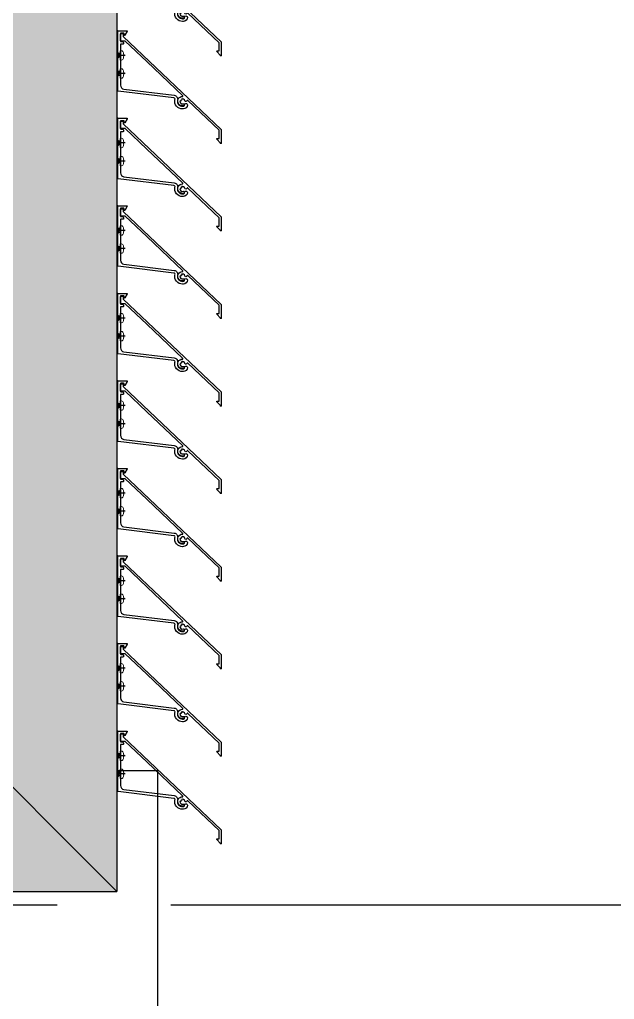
# Model space of a CAD drawing. Header units: millimetres. Extents: x -25371 to 2282244, y -90657 to 147824.
# Drawn here: x 1535182 to 1535623, y -73517 to -72789 of the extents above; entities that cross this region are included whole.
import ezdxf
from ezdxf.enums import TextEntityAlignment as Align

# ---------------------------------------------------------------- set-up
doc = ezdxf.new("R2010")
doc.units = ezdxf.units.MM
doc.set_wipeout_variables(frame=1)
doc.linetypes.add('CENTER', pattern=[50.8, 31.75, -6.35, 6.35, -6.35])
doc.linetypes.add('TA_GL_000.90000', pattern=[2.475, 0.9, -0.225, 0.225, -0.225, 0.9])
for name, color, linetype in [('000 - 0_SYM_DWG_GRIDLINE_MAIN_COLOR_251', 7, 'Continuous'), ('000 - 0_SYM_DWG_SLOPE-SYM_TEXT_COLOR_3', 7, 'Continuous'), ('000 - CONCRETE_WALL_HATCH_', 7, 'Continuous'), ('000 - EXISTING_CANOPY_MAIN_COLOR_251', 7, 'Continuous'), ('000 - GRID', 7, 'CENTER'), ('010 - ASPG_ACCESSORIES_MAIN_COLOR_1', 7, 'Continuous'), ('010 - ASPG_EXTR_MAIN_COLOR_2', 7, 'Continuous'), ('010 - ASPG_FASTERN_MAIN_COLOR_1', 7, 'Continuous'), ('010 - ASPG_FLASHING_MAIN_COLOR_4', 7, 'Continuous'), ('010 - ASPG_FLASING_WIPEOUT_', 7, 'Continuous'), ('010 - ASPG_FRAMING_CUT_COLOR_4', 7, 'Continuous'), ('010 - ASPG_FRAMING_HATCH_', 7, 'Continuous'), ('010 - ASPG_FRAMING_MAIN_COLOR_2', 7, 'Continuous'), ('010 - ASPG_FRAMING_SUB_COLOR_2', 7, 'Continuous'), ('010 - ASPG_FRAMING_WIPEOUT_', 7, 'Continuous'), ('BOLT & SCREW', 7, 'Continuous')]:
    doc.layers.add(name, color=color, linetype=linetype)
doc.layers.add('010 - ASPG_EXTR_DEF_SUB', color=7, linetype='Continuous', plot=False)
doc.layers.add('12-GRID', color=7, linetype='CENTER', lineweight=13)
doc.layers.add('SCREW', color=7, linetype='Continuous', lineweight=5)
doc.styles.add('Arial', font='arial.ttf', dxfattribs={"height": 300})
doc.styles.add('TA', font='', dxfattribs={"height": 4.5})
doc.styles.get('TA').set_extended_font_data('Cordia New')
pattern_1 = [(0, (0, 0), (3.96875, 7.9375), [0, -7.9375])]

# ---------------------------------------------------------------- blocks, each defined once
blk = doc.blocks.new('DPA_CP_Entrance Canopy Lower - Depth 4200-5686556-2510-01 ROOF LEVEL PLAN')
at = {"layer": '000 - EXISTING_CANOPY_MAIN_COLOR_251', "color": 7}
for p, q in [((33427.75, -5416.59), (33707.75, -5416.59)), ((33707.75, -5416.59), (33707.75, -6016.59))]:
    blk.add_line(p, q, dxfattribs=at)
blk = doc.blocks.new('C-1-VS01_REV00_20260615-120454_LOPF_EX')
at = {"layer": '000 - EXISTING_CANOPY_MAIN_COLOR_251', "color": 7}
blk.add_blockref('DPA_CP_Entrance Canopy Lower - Depth 4200-5686556-2510-01 ROOF LEVEL PLAN', (-23858.215, 8816.585), dxfattribs=at)
blk = doc.blocks.new('*U334')
at = {"layer": '000 - 0_SYM_DWG_GRIDLINE_MAIN_COLOR_251', "color": 7, "linetype": 'ByBlock', "ltscale": 5}
blk.add_line((2, 0), (-340.6667, 0), dxfattribs=at)
at = {"color": 7, "style": 'TA', "flags": 1}
blk.add_attdef('LOCATION', (6, -6), '', height=4.5, rotation=270, dxfattribs=at)
at = {"layer": '000 - 0_SYM_DWG_SLOPE-SYM_TEXT_COLOR_3', "color": 7, "style": 'Arial'}
blk.add_attdef('GRID-HEAD', text='', height=4, rotation=360, dxfattribs=at).set_placement((21.7361, 0), align=Align.MIDDLE_CENTER)
blk = doc.blocks.new('C-1-VS01_REV00_20260615-121114_LOPF_DIMS')
at = {"layer": '000 - GRID', "color": 7, "linetype": 'TA_GL_000.90000', "xscale": 75, "yscale": 75, "zscale": 75}
blk.add_blockref('*U334', (13000, 3300), dxfattribs=at)
blk = doc.blocks.new('*U2483')
at = {"layer": '12-GRID', "color": 7, "linetype": 'CENTER'}
for p, q in [((0, -6.2), (0, 2.2)), ((-4.2, -2), (4.2, -2))]:
    blk.add_line(p, q, dxfattribs=at)
at = {"layer": 'BOLT & SCREW', "color": 7}
for p, q in [((-0.55, -1.77), (-1.77, -1.56)), ((-0.55, -2.23), (-1.77, -2.44)), ((-0.46, -1.77), (-0.88, -1.56)), ((-0.46, -2.23), (-0.88, -2.44)), ((-0.23, -1.45), (-0.44, -0.23)), ((-0.23, -1.54), (-0.44, -1.12)), ((-0.23, -2.46), (-0.44, -2.88)), ((-0.23, -2.55), (-0.44, -3.77)), ((0.23, -1.45), (0.44, -0.23)), ((0.23, -1.54), (0.44, -1.12)), ((0.44, -2.88), (0.23, -2.46)), ((0.23, -2.55), (0.44, -3.77)), ((0.46, -1.77), (0.88, -1.56)), ((0.46, -2.23), (0.88, -2.44)), ((0.55, -1.77), (1.77, -1.56)), ((0.55, -2.23), (1.77, -2.44))]:
    blk.add_line(p, q, dxfattribs=at)
for points in [[(-1.77, -1.56), (-0.88, -1.56, 0.414214), (-0.44, -1.12), (-0.44, -0.23), (0.44, -0.23), (0.44, -1.12, 0.414214), (0.88, -1.56), (1.77, -1.56), (1.77, -2.44), (0.88, -2.44, 0.414214), (0.44, -2.88), (0.44, -3.77), (-0.44, -3.77), (-0.44, -2.88, 0.414214), (-0.88, -2.44), (-1.77, -2.44)], [(0.23, -2.46, -0.414214), (0.46, -2.23), (0.55, -2.23), (0.55, -1.77), (0.46, -1.77, -0.414214), (0.23, -1.54), (0.23, -1.45), (-0.23, -1.45), (-0.23, -1.54, -0.414214), (-0.46, -1.77), (-0.55, -1.77), (-0.55, -2.23), (-0.46, -2.23, -0.414214), (-0.23, -2.46), (-0.23, -2.55), (0.23, -2.55)]]:
    blk.add_lwpolyline(points, format="xyb", close=True, dxfattribs=at)
blk.add_circle((0, -2), 3.5, dxfattribs=at)
blk = doc.blocks.new('000_ASPG_TYP_FILES_20260218-010703_FRAME_EXTR_')
at = {"layer": '010 - ASPG_FRAMING_HATCH_'}
h = blk.add_hatch(dxfattribs=at)
h.set_pattern_fill('ANSI32', scale=0.1, angle=180)
edge = h.paths.add_edge_path()
edge.add_line((2, 16), (2, 2))
edge.add_line((2, 2), (39.7, 2))
edge.add_arc((39.7, 1.7), 0.3, 0, 90, ccw=False)
edge.add_line((40, 1.7), (40, 0.3))
edge.add_arc((39.7, 0.3), 0.3, -90, 0, ccw=False)
edge.add_line((39.7, 0), (0.3, 0))
edge.add_arc((0.3, 0.3), 0.3, 180, 270, ccw=False)
edge.add_line((0, 0.3), (0, 17.7))
edge.add_arc((0.3, 17.7), 0.3, 90, 180, ccw=False)
edge.add_line((0.3, 18), (22.56, 18))
edge.add_arc((22.56, 18.5), 0.5, 270, 380.20955)
edge.add_arc((26.17, 19.83), 3.35, 182.06379, 200.20955, ccw=False)
edge.add_arc((23.58, 19.74), 0.76, 2.06379, 182.06379, ccw=False)
edge.add_arc((26.17, 19.83), 1.83, 182.06379, 447.93621)
edge.add_arc((26.26, 22.42), 0.76, 87.93621, 267.93621, ccw=False)
edge.add_arc((26.17, 19.83), 3.35, 69.79045, 87.93621, ccw=False)
edge.add_arc((27.5, 23.44), 0.5, 249.79045, 360)
edge.add_line((28, 23.44), (28, 26.68))
edge.add_line((28, 26.68), (28.5, 27.18))
edge.add_line((28.5, 27.18), (28, 27.68))
edge.add_line((28, 27.68), (28, 38.62))
edge.add_line((28, 38.62), (28.5, 39.12))
edge.add_line((28.5, 39.12), (28, 39.62))
edge.add_line((28, 39.62), (28, 42.86))
edge.add_arc((27.5, 42.86), 0.5, 0, 110.20955)
edge.add_arc((26.17, 46.47), 3.35, 272.06379, 290.20955, ccw=False)
edge.add_arc((26.26, 43.88), 0.76, 92.06379, 272.06379, ccw=False)
edge.add_arc((26.17, 46.47), 1.83, 272.06379, 537.93621)
edge.add_arc((23.58, 46.56), 0.76, 177.93621, 357.93621, ccw=False)
edge.add_arc((26.17, 46.47), 3.35, 159.79045, 177.93621, ccw=False)
edge.add_arc((22.56, 47.8), 0.5, 339.79045, 450)
edge.add_line((22.56, 48.3), (0.3, 48.3))
edge.add_arc((0.3, 48.6), 0.3, 180, 270, ccw=False)
edge.add_line((0, 48.6), (0, 60))
edge.add_arc((0.3, 60), 0.3, 90, 180, ccw=False)
edge.add_line((0.3, 60.3), (5, 60.3))
edge.add_line((5, 60.3), (5, 65))
edge.add_arc((5.3, 65), 0.3, 90, 180, ccw=False)
edge.add_line((5.3, 65.3), (30, 65.3))
edge.add_line((30, 65.3), (30, 63.6))
edge.add_arc((29.7, 63.6), 0.3, -90, 0, ccw=False)
edge.add_line((29.7, 63.3), (7.3, 63.3))
edge.add_arc((7.3, 63), 0.3, 90, 180)
edge.add_line((7, 63), (7, 58.3))
edge.add_line((7, 58.3), (2.3, 58.3))
edge.add_arc((2.3, 58), 0.3, 90, 180)
edge.add_line((2, 58), (2, 50.6))
edge.add_arc((2.3, 50.6), 0.3, 180, 270)
edge.add_line((2.3, 50.3), (29.7, 50.3))
edge.add_arc((29.7, 50), 0.3, 0, 90, ccw=False)
edge.add_line((30, 50), (30, 26.68))
edge.add_line((30, 26.68), (30, 16.3))
edge.add_arc((29.7, 16.3), 0.3, -90, 0, ccw=False)
edge.add_line((29.7, 16), (2, 16))
at = {"layer": '010 - ASPG_FRAMING_CUT_COLOR_4', "color": 7}
blk.add_lwpolyline([(2, 16), (2, 2), (39.7, 2, -0.414214), (40, 1.7), (40, 0.3, -0.414214), (39.7, 0), (0.3, 0, -0.414214), (0, 0.3), (0, 17.7, -0.414214), (0.3, 18), (22.56, 18, 0.52173), (23.03, 18.67, -0.079342), (22.82, 19.71, -1), (24.34, 19.76, 2.296346), (26.24, 21.66, -1), (26.29, 23.18, -0.079342), (27.33, 22.97, 0.52173), (28, 23.44), (28, 26.68), (28.5, 27.18), (28, 27.68), (28, 38.62), (28.5, 39.12), (28, 39.62), (28, 42.86, 0.52173), (27.33, 43.33, -0.079342), (26.29, 43.12, -1), (26.24, 44.64, 2.296346), (24.34, 46.54, -1), (22.82, 46.59, -0.079342), (23.03, 47.63, 0.52173), (22.56, 48.3), (0.3, 48.3, -0.414214), (0, 48.6), (0, 60, -0.414214), (0.3, 60.3), (5, 60.3), (5, 65, -0.414214), (5.3, 65.3), (30, 65.3), (30, 63.6, -0.414214), (29.7, 63.3), (7.3, 63.3, 0.414214), (7, 63), (7, 58.3), (2.3, 58.3, 0.414214), (2, 58), (2, 50.6, 0.414214), (2.3, 50.3), (29.7, 50.3, -0.414214), (30, 50), (30, 26.68), (30, 16.3, -0.414214), (29.7, 16)], format="xyb", close=True, dxfattribs=at)
at = {"color": 7}
for p in [(26.17, 48.47), (26.17, 21.83)]:
    blk.add_blockref('*U2483', p, dxfattribs=at)
blk = doc.blocks.new('PZG35-9D5')
at = {"layer": '010 - ASPG_FASTERN_MAIN_COLOR_1', "color": 7}
for p, q in [((-1.4, 0), (-1.4, -1.09)), ((0, 3.73), (0, -10.53)), ((1.4, 0), (1.4, -0.59)), ((-1.85, -1.4), (1.85, -0.9)), ((-1.85, -1.4), (-1.4, -1.09)), ((-1.85, -1.4), (-1.4, -1.71)), ((-1.85, -2.7), (1.85, -2.2)), ((-1.85, -2.7), (-1.4, -2.39)), ((-1.85, -2.7), (-1.4, -3.01)), ((-1.85, -4), (-1.4, -3.69)), ((-1.85, -4), (-0.99, -3.88)), ((-1.85, -4), (-1.4, -4.31)), ((-1.4, -1.09), (1.4, -0.59)), ((-1.4, -1.71), (1.4, -1.21)), ((-1.4, -1.71), (-1.4, -2.39)), ((-1.4, -2.39), (1.4, -1.89)), ((-1.4, -3.01), (1.4, -2.51)), ((-1.4, -3.01), (-1.4, -3.69)), ((-1.4, -3.69), (-0.84, -3.59)), ((-1.4, -4.31), (-1.18, -4.27)), ((-1.4, -4.31), (-1.4, -8.1)), ((0.56, -3.34), (1.4, -3.19)), ((0.71, -3.65), (1.85, -3.5)), ((0.71, -3.93), (1.4, -3.81)), ((0.71, -4.61), (1.4, -4.49)), ((0.71, -4.95), (1.85, -4.8)), ((0.71, -5.23), (1.4, -5.11)), ((1.85, -0.9), (1.4, -0.59)), ((1.85, -0.9), (1.4, -1.21)), ((1.4, -1.21), (1.4, -1.89)), ((1.85, -2.2), (1.4, -1.89)), ((1.85, -2.2), (1.4, -2.51)), ((1.4, -2.51), (1.4, -3.19)), ((1.85, -3.5), (1.4, -3.19)), ((1.85, -3.5), (1.4, -3.81)), ((1.4, -3.81), (1.4, -4.49)), ((1.85, -4.8), (1.4, -4.49)), ((1.85, -4.8), (1.4, -5.11)), ((1.4, -5.11), (1.4, -8.1)), ((0, -9.5), (-1.4, -8.1)), ((0, -9.5), (1.4, -8.1))]:
    blk.add_line(p, q, dxfattribs=at)
blk.add_lwpolyline([(0, -9.5), (0.71, -5.23), (0.71, -3.6, 0.417657), (0.41, -3.3, 0.108102), (-0.84, -3.59), (-1.4, -4.7)], format="xyb", dxfattribs=at)
blk = doc.blocks.new('*U2484')
at = {"layer": 'SCREW', "color": 7}
blk.add_lwpolyline([(3.03, 1.78, 0.09906), (0.8, 2.55), (0.8, 2.27), (-0.8, 2.27), (-0.8, 2.55, 0.09906), (-3.03, 1.78, 0.266588), (-3.5, 0.96), (-3.5, 0.2, 0.414214), (-3.3, 0), (3.3, 0, 0.414214), (3.5, 0.2), (3.5, 0.96, 0.266588)], format="xyb", close=True, dxfattribs=at)
blk.add_blockref('PZG35-9D5', (0, 0), dxfattribs=at)
blk = doc.blocks.new('*U2491')
at = {"color": 7}
blk.add_point((0, 0), dxfattribs=at)
at = {"layer": '010 - ASPG_ACCESSORIES_MAIN_COLOR_1', "color": 7}
blk.add_lwpolyline([(-39.7, -0.6, 0.414214), (-40, -0.9), (-40, -7.37, 0.57735), (-39.65, -7.57), (-36.64, -5.83, 0.767327), (-36.79, -5.3), (-37.9, -5.3, -0.414214), (-38.2, -5), (-38.2, -2.8, -0.414214), (-38, -2.6), (-32.18, -2.6, -0.388879), (-31.98, -2.78), (-31.85, -4.34, 0.388879), (-31.35, -4.8), (-30.3, -4.8, 0.414214), (-30, -4.5), (-30, -2.9, -0.414214), (-29.7, -2.6), (0.41, -2.6, -0.378969), (3.39, -5.24), (7.95, -42.52, 0.446593), (11.62, -45.08, -0.489802), (16.08, -48.68), (16.06, -49.36, -0.18248), (15.8, -50.02, -0.267949), (15.33, -50.17, 1.122115), (15.1, -52.34, 0.405004), (18.06, -49.4), (18.08, -48.72, 0.489805), (11.16, -43.13, -0.446597), (9.94, -42.28), (4.87, -0.85, 0.364176), (4.57, -0.6)], format="xyb", close=True, dxfattribs=at)
at = {"layer": '010 - ASPG_EXTR_DEF_SUB', "color": 7}
for p in [(-40, -0.5), (43.44, -76.9), (43.44, -77.5)]:
    blk.add_point(p, dxfattribs=at)
at = {"layer": '010 - ASPG_EXTR_MAIN_COLOR_2', "color": 7}
blk.add_lwpolyline([(11.37, -48.15), (11.47, -47.44), (12.18, -47.56), (12.29, -46.79, -0.535538), (14.19, -49.17, 0.991572), (15.66, -49.58, 1.157025), (8.79, -48.77, -0.688558), (8.27, -48.99), (-17.14, -22.17), (-32.34, -6.13), (-32.34, -2.9, 0.414312), (-32.64, -2.6), (-37.54, -2.6, 0.414116), (-37.84, -2.9), (-37.84, -4.3, 0.414214), (-37.54, -4.6), (-35.99, -4.6, -0.205895), (-35.77, -4.69), (33.23, -77.5), (43.14, -77.5, 0.668179), (43.36, -76.99), (40.52, -74.15, 0.668179), (40.01, -74.36), (40.01, -76), (33.87, -76), (11.86, -52.78, -0.558354), (12.08, -51.95, 0.766275), (12.04, -50.39, -0.438583), (10.71, -48.05)], format="xyb", close=True, dxfattribs=at)
at = {"layer": 'SCREW', "color": 7, "rotation": 180}
for p in [(-21.65, -2.5), (-8.24, -2.5)]:
    blk.add_blockref('*U2484', p, dxfattribs=at)
blk = doc.blocks.new('*U1812')
at = {"color": 7}
blk.add_wipeout([(1090, 4), (60, 4), (60, 69.3), (1090, 69.3)], dxfattribs=at).dxf.layer = '010 - ASPG_FRAMING_WIPEOUT_'
at = {"layer": '010 - ASPG_FRAMING_MAIN_COLOR_2', "color": 7}
blk.add_lwpolyline([(1060, 69.3), (90, 69.3), (90, 6), (1060, 6)], close=True, dxfattribs=at)
at = {"layer": '010 - ASPG_FRAMING_SUB_COLOR_2', "color": 7}
for points in [[(1090, 4), (60, 4), (60, 69.3), (1090, 69.3)], [(60, 2), (60, 4), (1090, 4), (1090, 2)]]:
    blk.add_lwpolyline(points, close=True, dxfattribs=at)
at = {"color": 7, "xscale": -1, "rotation": 180}
for p in [(425.77, 69.3), (490.77, 69.3), (555.77, 69.3), (620.77, 69.3), (685.77, 69.3), (750.77, 69.3), (815.77, 69.3), (880.77, 69.3), (945.77, 69.3), (1010.77, 69.3)]:
    blk.add_blockref('*U2491', p, dxfattribs=at)
at = {"color": 7, "xscale": -1}
blk.add_blockref('000_ASPG_TYP_FILES_20260218-010703_FRAME_EXTR_', (1090, 4), dxfattribs=at)
blk = doc.blocks.new('C-1-VS01_REV00_20260616-005436_LOPF_ASPG')
at = {"color": 7, "rotation": 270}
blk.add_blockref('*U1812', (9750, 4400), dxfattribs=at)
blk = doc.blocks.new('*U2151')
at = {"color": 7}
blk.add_wipeout([(0, 69.3), (1090, 69.3), (968.7, -52), (0, -52)], dxfattribs=at).dxf.layer = '010 - ASPG_FLASING_WIPEOUT_'
at = {"layer": '000 - CONCRETE_WALL_HATCH_'}
h = blk.add_hatch(dxfattribs=at)
h.set_pattern_fill('DOTS', scale=0.1)
h.set_pattern_definition(pattern_1)
h.paths.add_polyline_path([(0, 69.3), (1090, 69.3), (968.7, -52), (0, -52)])
at = {"layer": '010 - ASPG_FLASHING_MAIN_COLOR_4', "color": 7}
blk.add_lwpolyline([(0, 69.3), (1090, 69.3), (968.7, -52), (0, -52)], close=True, dxfattribs=at)
blk = doc.blocks.new('*U2149')
at = {"color": 7}
blk.add_wipeout([(0, 69.3), (1259.3, 69.3), (1138, -52), (0, -52)], dxfattribs=at).dxf.layer = '010 - ASPG_FLASING_WIPEOUT_'
at = {"layer": '000 - CONCRETE_WALL_HATCH_'}
h = blk.add_hatch(dxfattribs=at)
h.set_pattern_fill('DOTS', scale=0.1)
h.set_pattern_definition(pattern_1)
h.paths.add_polyline_path([(0, 69.3), (1259.3, 69.3), (1138, -52), (0, -52)])
at = {"layer": '010 - ASPG_FLASHING_MAIN_COLOR_4', "color": 7}
blk.add_lwpolyline([(0, 69.3), (1259.3, 69.3), (1138, -52), (0, -52)], close=True, dxfattribs=at)

msp = doc.modelspace()

# ---------------------------------------------------------------- block references
at = {"color": 7}
msp.add_blockref('C-1-VS01_REV00_20260615-120454_LOPF_EX', (1525434.648, -76746.665), dxfattribs=at)

# ---------------------------------------------------------------- next in the draw order: block references
msp.add_blockref('C-1-VS01_REV00_20260616-005436_LOPF_ASPG', (1525434.648, -76746.665), dxfattribs=at)

# ---------------------------------------------------------------- next in the draw order: block references
msp.add_blockref('C-1-VS01_REV00_20260615-121114_LOPF_DIMS', (1525434.648, -76746.665), dxfattribs=at)

# ---------------------------------------------------------------- next in the draw order: block references
at = {"color": 7, "rotation": 270}
msp.add_blockref('*U1812', (1535184.648, -72346.665), dxfattribs=at)

# ---------------------------------------------------------------- next in the draw order: block references
at = {"color": 7, "yscale": -1}
msp.add_blockref('*U2149', (1533994.648, -73367.365), dxfattribs=at)

# ---------------------------------------------------------------- next in the draw order: block references
at = {"color": 7, "xscale": -1, "yscale": -1, "rotation": 90}
msp.add_blockref('*U2151', (1535184.648, -72346.665), dxfattribs=at)

doc.saveas('drawing.dxf')
